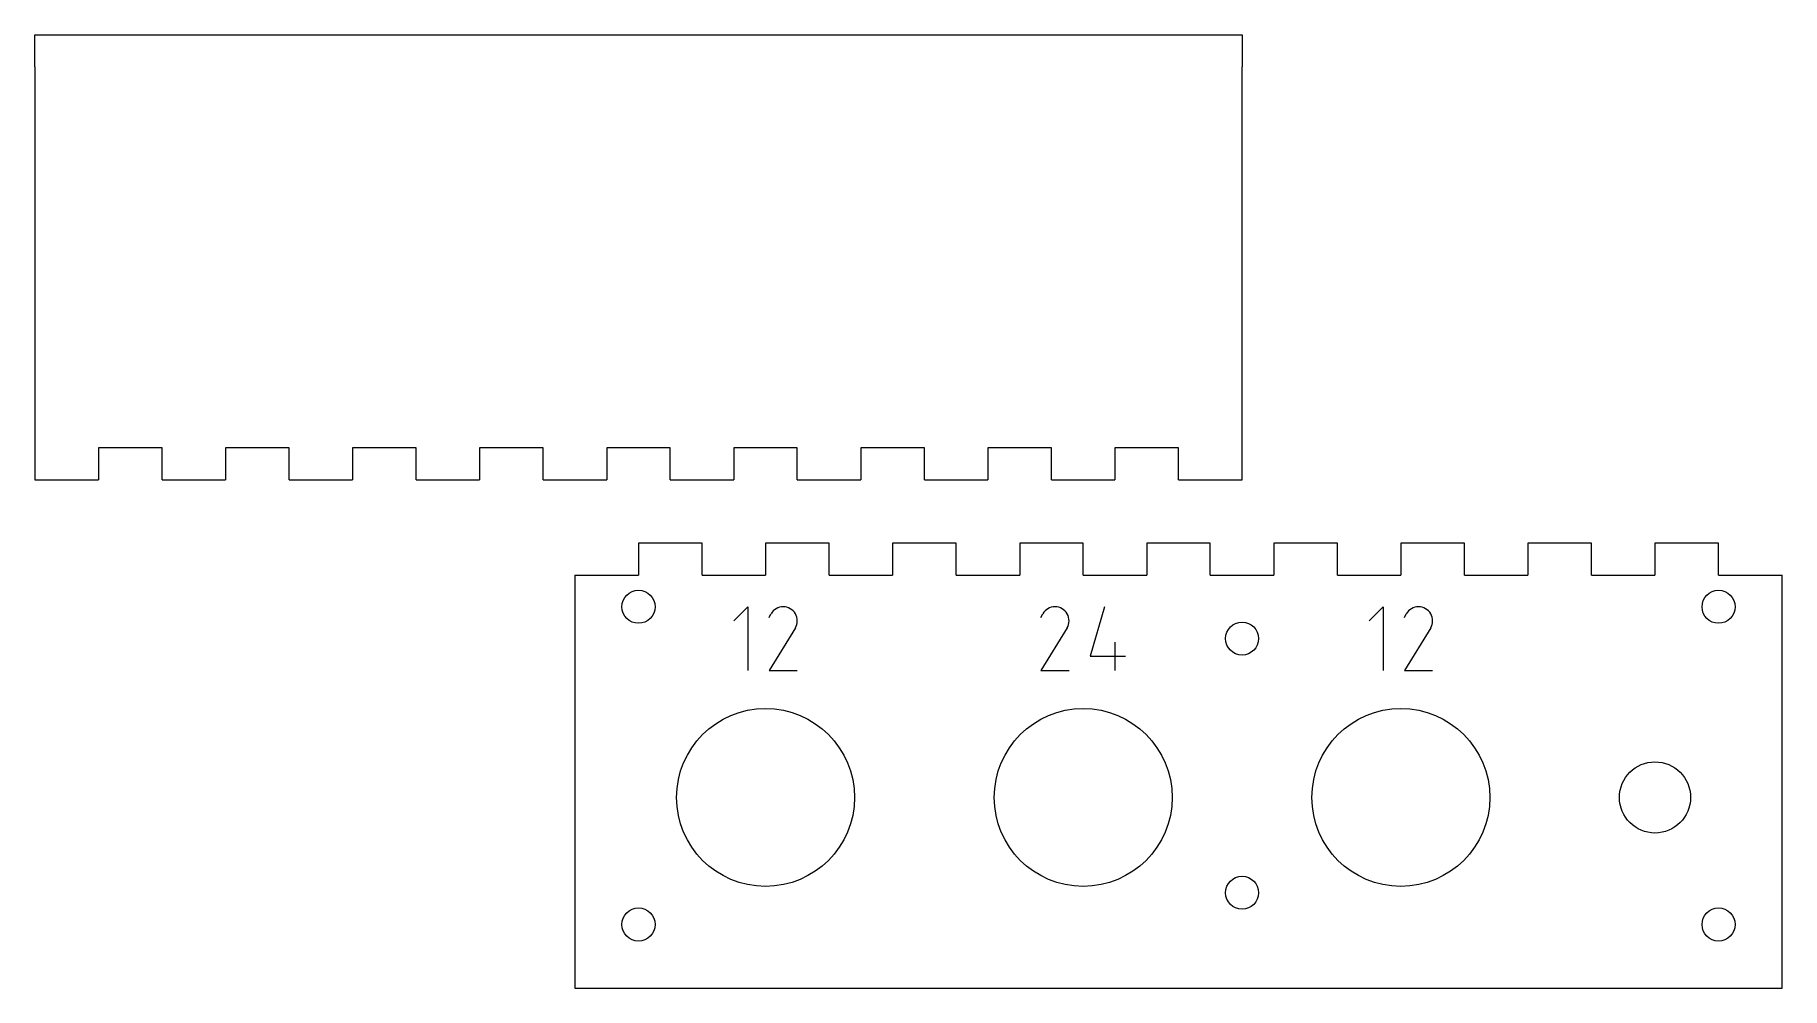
# Model space of a CAD drawing. Header units: millimetres. Extents: x 0 to 275, y 0 to 150.
import ezdxf

# ---------------------------------------------------------------- set-up
doc = ezdxf.new("R2010")
doc.units = ezdxf.units.MM
for name, color, linetype, lineweight in [('Aussen', 7, 'CONTINUOUS', 0), ('Aussen+0.1', 7, 'CONTINUOUS', 0), ('Beschriftung', 7, 'CONTINUOUS', 0), ('Bohrungen', 7, 'CONTINUOUS', 0)]:
    doc.layers.add(name, color=color, linetype=linetype, lineweight=lineweight)

msp = doc.modelspace()

# ---------------------------------------------------------------- linework, layer by layer
at = {"layer": 'Aussen'}
for p, q in [((105, 70), (95, 70)), ((95, 70), (95, 65)), ((105, 65), (105, 70)), ((125, 70), (115, 70)), ((115, 70), (115, 65)), ((125, 65), (125, 70)), ((145, 70), (135, 70)), ((135, 70), (135, 65)), ((145, 65), (145, 70)), ((165, 70), (155, 70)), ((155, 70), (155, 65)), ((165, 65), (165, 70)), ((185, 70), (175, 70)), ((175, 70), (175, 65)), ((185, 65), (185, 70)), ((205, 70), (195, 70)), ((195, 70), (195, 65)), ((205, 65), (205, 70)), ((225, 70), (215, 70)), ((215, 70), (215, 65)), ((225, 65), (225, 70)), ((245, 70), (235, 70)), ((235, 70), (235, 65)), ((245, 65), (245, 70)), ((265, 70), (255, 70)), ((255, 70), (255, 65)), ((265, 65), (265, 70)), ((85, 65), (95, 65)), ((85, 65), (85, 0)), ((105, 65), (115, 65)), ((125, 65), (135, 65)), ((145, 65), (155, 65)), ((165, 65), (175, 65)), ((185, 65), (195, 65)), ((205, 65), (215, 65)), ((225, 65), (235, 65)), ((245, 65), (255, 65)), ((265, 65), (275, 65)), ((275, 0), (275, 65)), ((85, 0), (275, 0))]:
    msp.add_line(p, q, dxfattribs=at)
at = {"layer": 'Aussen+0.1'}
for p, q in [((0, 145), (0, 150)), ((0, 150), (190, 150)), ((190, 150), (190, 145)), ((0, 145), (0, 80)), ((190, 80), (190, 145)), ((20, 85), (10, 85)), ((10, 85), (10, 80)), ((20, 80), (20, 85)), ((40, 85), (30, 85)), ((30, 85), (30, 80)), ((40, 80), (40, 85)), ((60, 85), (50, 85)), ((50, 85), (50, 80)), ((60, 80), (60, 85)), ((80, 85), (70, 85)), ((70, 85), (70, 80)), ((80, 80), (80, 85)), ((100, 85), (90, 85)), ((90, 85), (90, 80)), ((100, 80), (100, 85)), ((120, 85), (110, 85)), ((110, 85), (110, 80)), ((120, 80), (120, 85)), ((140, 85), (130, 85)), ((130, 85), (130, 80)), ((140, 80), (140, 85)), ((160, 85), (150, 85)), ((150, 85), (150, 80)), ((160, 80), (160, 85)), ((180, 85), (170, 85)), ((170, 85), (170, 80)), ((180, 80), (180, 85)), ((0, 80), (10, 80)), ((20, 80), (30, 80)), ((40, 80), (50, 80)), ((60, 80), (70, 80)), ((80, 80), (90, 80)), ((100, 80), (110, 80)), ((120, 80), (130, 80)), ((140, 80), (150, 80)), ((160, 80), (170, 80)), ((180, 80), (190, 80))]:
    msp.add_line(p, q, dxfattribs=at)
at = {"layer": 'Beschriftung', "color": 7, "linetype": 'CONTINUOUS', "lineweight": 0}
for p, q in [((110, 57.78), (112.22, 60)), ((112.22, 60), (112.22, 50)), ((115.56, 58.33), (115.85, 58.89)), ((158.33, 58.33), (158.63, 58.89)), ((168.33, 60), (166.11, 52.22)), ((210, 57.78), (212.22, 60)), ((212.22, 60), (212.22, 50)), ((215.56, 58.33), (215.85, 58.89)), ((119.7, 56.67), (115.56, 50)), ((162.48, 56.67), (158.33, 50)), ((219.7, 56.67), (215.56, 50)), ((170, 54.44), (170, 50)), ((115.56, 50), (120, 50)), ((158.33, 50), (162.78, 50)), ((166.11, 52.22), (171.67, 52.22)), ((215.56, 50), (220, 50))]:
    msp.add_line(p, q, dxfattribs=at)
for centre in [(117.78, 57.78), (160.56, 57.78), (217.78, 57.78)]:
    msp.add_arc(centre, 2.22, 330, 150, dxfattribs=at)
at = {"layer": 'Bohrungen'}
for centre, radius in [((95, 60), 2.6), ((265, 60), 2.6), ((190, 55), 2.6), ((115, 30), 14), ((165, 30), 14), ((215, 30), 14), ((255, 30), 5.6), ((190, 15), 2.6), ((95, 10), 2.6), ((265, 10), 2.6)]:
    msp.add_circle(centre, radius, dxfattribs=at)

doc.saveas('drawing.dxf')
